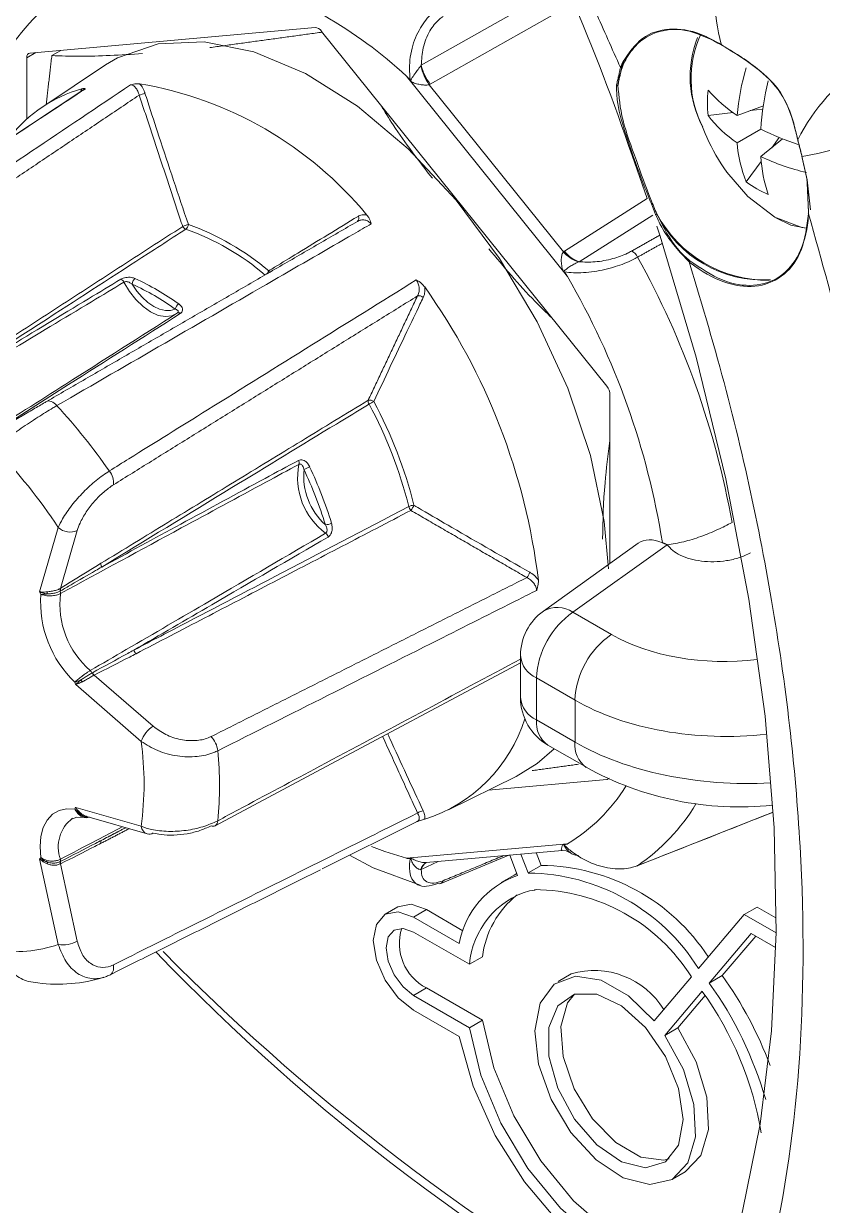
# Model space of a CAD drawing. Extents: x 11 to 120, y 2 to 94.
# Drawn here: x 15.389 to 16.264, y 10.527 to 11.821 of the extents above; entities that cross this region are included whole.
import ezdxf

# ---------------------------------------------------------------- set-up
doc = ezdxf.new("R2010")
doc.units = 0
doc.header["$MEASUREMENT"] = 0
doc.linetypes.add('SLD-Solid', pattern=[0])
doc.layers.add('OBJECT', color=7, linetype='CONTINUOUS')

msp = doc.modelspace()

# ---------------------------------------------------------------- linework, layer by layer
at = {"layer": 'OBJECT', "color": 7, "linetype": 'SLD-Solid', "lineweight": 15}
for p, q in [((15.8248, 11.7752), (15.982, 11.8641)), ((15.991, 11.843), (15.8347, 11.7546)), ((15.7086, 11.8165), (15.3963, 11.7886)), ((16.028, 11.4239), (15.7157, 11.8124)), ((15.4028, 11.7892), (15.3928, 11.7835)), ((15.4202, 11.7859), (15.4301, 11.7916)), ((15.3928, 11.7835), (15.3928, 11.7162)), ((15.479, 11.7756), (15.4103, 11.7299)), ((15.9849, 11.5439), (15.8086, 11.7634)), ((15.8335, 11.754), (15.9805, 11.5711)), ((16.1389, 11.7201), (16.1663, 11.7234)), ((16.1996, 11.731), (16.1708, 11.7203)), ((16.1851, 11.7256), (16.199, 11.7272)), ((16.1708, 11.6903), (16.1968, 11.7053)), ((16.2205, 11.6948), (16.1968, 11.6753)), ((16.2086, 11.685), (16.2169, 11.6962)), ((16.0557, 11.6766), (16.0722, 11.6293)), ((16.1807, 11.6477), (16.1972, 11.6698)), ((16.247, 11.6497), (16.247, 11.6493)), ((16.2513, 11.6172), (16.2473, 11.65)), ((16.2473, 11.6496), (16.2513, 11.6172)), ((15.9816, 11.5719), (16.0722, 11.6293)), ((16.0785, 11.6113), (15.9976, 11.5601)), ((16.0315, 11.2301), (16.0315, 11.4148)), ((15.4068, 11.1989), (15.4272, 11.2693)), ((15.448, 11.2661), (15.4297, 11.2027)), ((16.0623, 11.2521), (15.9586, 11.1779)), ((16.0942, 11.2504), (15.9909, 11.1765)), ((15.9909, 11.1765), (16.033, 11.1522)), ((15.9335, 11.1291), (15.9335, 11.0831)), ((15.4665, 11.1077), (15.5312, 11.0517)), ((15.9932, 11.0803), (15.9511, 11.1046)), ((15.9511, 11.1046), (15.9511, 11.0586)), ((15.518, 11.0352), (15.4463, 11.0973)), ((15.9932, 11.0803), (15.9932, 11.0343)), ((15.9511, 11.0586), (15.9932, 11.0343)), ((15.9635, 11.0311), (16.0056, 11.0068)), ((15.8547, 10.9601), (15.9286, 10.9967)), ((16.028, 10.9934), (16.0306, 10.9949)), ((15.8985, 10.9818), (16.028, 10.9934)), ((15.4463, 10.9629), (15.518, 10.9422)), ((15.4586, 10.953), (15.5245, 10.9339)), ((15.7161, 10.8955), (15.8204, 10.9476)), ((15.8086, 10.9073), (15.9849, 10.923)), ((15.4272, 10.813), (15.4068, 10.9068)), ((15.8302, 10.9026), (15.9792, 10.9159)), ((15.8461, 10.8797), (15.9208, 10.9107)), ((15.9303, 10.8885), (15.9217, 10.9108)), ((15.942, 10.8912), (15.9339, 10.9119)), ((15.9561, 10.8993), (15.9507, 10.9134)), ((15.4297, 10.9012), (15.448, 10.8166)), ((15.8432, 10.9038), (15.8248, 10.8948)), ((15.83, 10.9025), (15.8302, 10.9026)), ((15.942, 10.8912), (15.9561, 10.8993)), ((16.0611, 10.8988), (16.0617, 10.8992)), ((15.9266, 10.8889), (15.9124, 10.8807)), ((15.9295, 10.8905), (15.9266, 10.8889)), ((15.9493, 10.8722), (15.9432, 10.8717)), ((15.9493, 10.8722), (15.9491, 10.8729)), ((15.9493, 10.8722), (15.951, 10.8732)), ((15.7993, 10.8541), (15.7852, 10.8459)), ((16.1786, 10.8456), (16.1928, 10.8538)), ((16.1928, 10.8538), (16.2132, 10.842)), ((15.8164, 10.8428), (15.8306, 10.851)), ((15.8662, 10.8141), (15.8164, 10.8428)), ((15.8705, 10.8279), (15.8306, 10.851)), ((16.1285, 10.7865), (16.1786, 10.8456)), ((16.1786, 10.8456), (16.2135, 10.8255)), ((15.8776, 10.7912), (15.8164, 10.8265)), ((16.1403, 10.7707), (16.1863, 10.8249)), ((16.1545, 10.7789), (16.1911, 10.8221)), ((16.1863, 10.8249), (16.2127, 10.8096)), ((15.8776, 10.7912), (15.8917, 10.7994)), ((15.989, 10.7806), (15.9749, 10.7725)), ((16.0799, 10.7292), (16.1208, 10.7774)), ((16.1403, 10.7707), (16.1545, 10.7789)), ((15.8164, 10.7571), (15.8306, 10.7653)), ((15.8306, 10.7653), (15.8917, 10.73)), ((15.8164, 10.7571), (15.8776, 10.7218)), ((16.0917, 10.7134), (16.1326, 10.7616)), ((16.1358, 10.7569), (16.1059, 10.7216)), ((15.8164, 10.7408), (15.8662, 10.712)), ((15.8776, 10.7218), (15.8917, 10.73)), ((16.0917, 10.7134), (16.1059, 10.7216)), ((16.0999, 10.556), (16.114, 10.5641))]:
    msp.add_line(p, q, dxfattribs=at)
at = {"layer": 'OBJECT', "color": 7, "linetype": 'SLD-Solid', "lineweight": 15, "flags": 128}
for points in [[(16.03, 11.2239), (16.0252, 11.2758), (16.01, 11.3481), (15.9853, 11.4217), (15.9518, 11.4944), (15.9105, 11.5637), (15.8629, 11.6275), (15.8105, 11.6837), (15.7548, 11.7304), (15.6979, 11.7663), (15.6413, 11.7901), (15.5871, 11.801), (15.5368, 11.7988), (15.4922, 11.7835), (15.479, 11.7756)], [(15.4553, 11.7487), (15.3967, 11.7102), (15.1292, 11.534)], [(16.1329, 11.7078), (16.1358, 11.7006), (16.1376, 11.6965)], [(16.1596, 11.6584), (16.1824, 11.6317), (16.212, 11.6089)], [(16.212, 11.6089), (16.2416, 11.5976), (16.2462, 11.5969)], [(16.2131, 11.6081), (16.2294, 11.6003), (16.2462, 11.5971)], [(16.0827, 11.5993), (16.0866, 11.5881), (16.1258, 11.4557), (16.1583, 11.3226), (16.1837, 11.1909), (16.2013, 11.0629), (16.2113, 10.9407), (16.2135, 10.8259), (16.2084, 10.7182), (16.1961, 10.6162), (16.1767, 10.521), (16.1506, 10.4338), (16.1183, 10.356), (16.0803, 10.2885), (16.0371, 10.2312), (15.9875, 10.1824), (15.9626, 10.1647)], [(15.5561, 11.503), (15.5516, 11.5009), (15.5445, 11.5001), (15.5367, 11.5015), (15.5284, 11.5052), (15.5201, 11.5111), (15.5123, 11.5187), (15.5052, 11.5278), (15.4992, 11.5379)], [(15.5083, 11.5355), (15.5134, 11.528), (15.5192, 11.5213), (15.5254, 11.5157), (15.5318, 11.5113), (15.5382, 11.5083), (15.5445, 11.5068), (15.5502, 11.5068), (15.5554, 11.5083)], [(15.4257, 11.4027), (15.4242, 11.4042), (15.4227, 11.4055), (15.4211, 11.4065), (15.4196, 11.4073), (15.4181, 11.4077), (15.4167, 11.4079), (15.4155, 11.4077), (15.4144, 11.4072)], [(15.599, 10.9429), (15.6993, 10.9963), (15.9335, 11.1211)], [(15.9286, 10.9967), (15.9518, 11.0109), (15.9703, 11.0272)], [(15.4083, 10.9079), (15.4074, 10.9201), (15.4082, 10.9312), (15.4108, 10.941), (15.4151, 10.9491), (15.4209, 10.9554), (15.4281, 10.9595), (15.4364, 10.9613), (15.4456, 10.9609)], [(16.0611, 10.8988), (16.2027, 10.9547), (16.2099, 10.9575)], [(15.4433, 10.9504), (15.4472, 10.9524), (15.4565, 10.9517)], [(15.4561, 10.952), (15.4582, 10.9515), (15.4616, 10.9521)], [(15.8204, 10.9475), (15.8204, 10.9475), (15.8199, 10.9474)], [(15.7702, 10.9203), (15.7848, 10.9148), (15.8086, 10.9073)], [(15.7463, 10.9106), (15.772, 10.8969), (15.8236, 10.8779)], [(15.9792, 10.9158), (15.9835, 10.9155), (15.987, 10.9135)], [(15.8306, 10.851), (15.8137, 10.8569), (15.7993, 10.8541), (15.7993, 10.8541)], [(15.8164, 10.8428), (15.7995, 10.8487), (15.7852, 10.8459), (15.7756, 10.8349), (15.7722, 10.8173), (15.7756, 10.7958), (15.7852, 10.7737), (15.7995, 10.7544), (15.8164, 10.7408)], [(15.8164, 10.8265), (15.8049, 10.8305), (15.7952, 10.8286), (15.7887, 10.8211), (15.7864, 10.8091), (15.7887, 10.7945), (15.7952, 10.7795), (15.8049, 10.7664), (15.8164, 10.7571)], [(15.4876, 10.7906), (15.4878, 10.7885), (15.4878, 10.7866), (15.4876, 10.7848), (15.4871, 10.7832), (15.4864, 10.7818), (15.4855, 10.7807), (15.4844, 10.7798), (15.4832, 10.7793)], [(16.0799, 10.7292), (16.0516, 10.7568), (16.0217, 10.7737), (15.9936, 10.7782), (15.9705, 10.7695), (15.955, 10.7488), (15.9491, 10.7184), (15.9532, 10.6818), (15.967, 10.6432), (15.9888, 10.607), (16.0163, 10.5773), (16.0461, 10.5576), (16.075, 10.5502), (16.0995, 10.5557), (16.1169, 10.5738), (16.1252, 10.6022), (16.1235, 10.6377), (16.1119, 10.6762), (16.0917, 10.7134)], [(16.1116, 10.6214), (16.1066, 10.6552), (16.0923, 10.6903), (16.0705, 10.7219), (16.0442, 10.7456), (16.0171, 10.7584), (15.9927, 10.7585), (15.9743, 10.7458), (15.9644, 10.7221), (15.9644, 10.6906), (15.9743, 10.6555), (15.9927, 10.6216), (16.0171, 10.5935), (16.0442, 10.5749), (16.0705, 10.5684), (16.0923, 10.5748), (16.1066, 10.5933), (16.1116, 10.6214)], [(16.0965, 10.5782), (16.0906, 10.5769), (16.0652, 10.5802), (16.0379, 10.596), (16.0125, 10.6221), (15.9923, 10.6549), (15.9801, 10.6902), (15.9776, 10.723), (15.9851, 10.749), (15.9925, 10.7584)], [(15.8917, 10.73), (15.9042, 10.6778), (15.9261, 10.6254), (15.9558, 10.5759), (15.9916, 10.5324), (16.0311, 10.4979), (16.072, 10.4743), (16.1115, 10.4632), (16.1473, 10.4653), (16.1592, 10.4695)], [(15.8662, 10.712), (15.8816, 10.6577), (15.9059, 10.6037), (15.9377, 10.5532), (15.9752, 10.509), (16.0163, 10.4738), (16.0585, 10.4494), (16.0996, 10.4372), (16.1371, 10.4381), (16.1624, 10.4477)], [(15.8776, 10.7218), (15.8901, 10.6697), (15.9119, 10.6172), (15.9416, 10.5677), (15.9774, 10.5243), (16.017, 10.4897), (16.0578, 10.4661), (16.0974, 10.455), (16.1332, 10.4571), (16.1629, 10.4723), (16.1658, 10.4748)], [(16.114, 10.5641), (16.1311, 10.5819), (16.1394, 10.6103), (16.1376, 10.6458), (16.126, 10.6844), (16.1059, 10.7216)]]:
    msp.add_lwpolyline(points, dxfattribs=at)
at = {"layer": 'OBJECT', "color": 7, "linetype": 'SLD-Solid', "lineweight": 15}
for centre, radius, start, end in [((13.7444, 10.8882), 2.4421, 18.8343, 27.5536), ((15.6099, 11.6906), 0.2917, 129.6694, 171.8465), ((15.4651, 11.391), 0.5066, 47.3058, 72.6995), ((15.5717, 11.6613), 0.2379, 123.8191, 173.6058), ((16.235, 11.7628), 0.1157, 158.3356, 208.328), ((16.2365, 11.7603), 0.1162, 155.4877, 206.8443), ((16.1539, 11.7976), 0.000417, 162.7213, 308.9001), ((15.879, 11.7859), 0.0556, 191.6125, 215.0978), ((15.8771, 11.7877), 0.0538, 193.424, 217.8823), ((16.1306, 11.7423), 0.091, 156.1488, 173.0814), ((16.1307, 11.7423), 0.0911, 156.4392, 172.888), ((16.0439, 11.7736), 0.00125, 224.0508, 292.3216), ((16.0467, 11.7799), 0.0012, 220.7373, 292.0833), ((16.0469, 11.7803), 0.0012, 220.6035, 291.1838), ((16.4184, 11.7001), 0.2484, 163.105, 175.3395), ((16.426, 11.5989), 0.2113, 122.2031, 153.3485), ((15.7875, 11.7714), 0.0282, 332.7932, 333.9099), ((16.509, 11.6843), 0.313, 166.3344, 176.1645), ((15.4944, 11.6031), 0.1521, 105.8293, 141.8328), ((15.4483, 11.3498), 0.4109, 39.5256, 80.4797), ((16.0396, 11.7547), 0.00128, 228.2614, 301.0732), ((16.0396, 11.7544), 0.00129, 228.4263, 300.468), ((16.2782, 11.7341), 0.14, 174.2678, 185.7322), ((16.2556, 11.8496), 0.1546, 221.0271, 236.7728), ((15.5084, 11.7746), 0.0329, 283.099, 294.7395), ((16.2496, 11.8065), 0.1404, 217.9564, 235.8734), ((16.3388, 11.7873), 0.2208, 204.276, 215.7186), ((16.3311, 11.9776), 0.3037, 243.7418, 252.1016), ((16.1652, 12.1184), 0.4495, 279.8137, 291.9034), ((16.3108, 11.7004), 0.1404, 184.1294, 202.0448), ((16.3031, 11.8998), 0.2484, 244.6633, 256.8972), ((16.3512, 11.684), 0.1547, 183.2302, 198.9748), ((16.2624, 11.7613), 0.14, 234.27, 245.7353), ((16.2474, 11.6496), 0.000391, 105.6873, 166.3218), ((16.2473, 11.6498), 0.000351, 201.2839, 279.1351), ((16.2474, 11.6495), 0.00035, 200.498, 278.9815), ((15.7523, 11.6075), 0.00415, 312.7713, 36.3308), ((16.0833, 11.6102), 0.00241, 101.7789, 138.4944), ((16.0834, 11.6101), 0.00239, 101.4384, 138.9191), ((16.2039, 11.6773), 0.1373, 208.1342, 270.8197), ((16.1996, 11.6706), 0.1304, 206.4858, 273.3942), ((16.2491, 11.6129), 0.000399, 113.0207, 252.91), ((15.5542, 11.6346), 0.0369, 284.5913, 294.7355), ((15.5694, 11.6021), 0.00671, 209.1294, 248.4354), ((15.5631, 11.6012), 0.00657, 305.525, 358.4268), ((15.4728, 11.3323), 0.2799, 49.6625, 70.3429), ((15.4744, 11.3342), 0.2833, 49.6625, 70.3429), ((16.0084, 11.5949), 0.0367, 220.401, 252.1283), ((16.0096, 11.5934), 0.0353, 217.5326, 250.2598), ((16.0486, 11.5589), 0.0146, 25.4513, 62.7949), ((15.2452, 11.1107), 0.9345, 10.1105, 29.0977), ((16.12, 11.5595), 0.00185, 121.0905, 164.9885), ((15.4927, 11.5347), 0.00722, 26.1003, 63.426), ((15.5153, 11.536), 0.00706, 124.8693, 183.8074), ((15.3972, 11.2889), 0.2774, 54.2835, 65.7219), ((15.6483, 11.5543), 0.0103, 311.0742, 336.7173), ((15.6518, 11.5473), 0.0066, 8.9438, 25.6621), ((15.9468, 11.5829), 0.0482, 315.1709, 315.7693), ((15.2595, 11.1207), 0.8398, 9.0438, 30.2627), ((15.3962, 11.2869), 0.2727, 54.2835, 65.7219), ((15.2613, 11.1279), 0.6968, 6.9073, 35.5041), ((15.5639, 11.5069), 0.00862, 122.8794, 170.3057), ((15.8222, 11.5158), 0.00721, 48.7621, 102.04), ((15.559, 11.5017), 0.00274, 44.7147, 118.6418), ((14.9276, 10.9434), 0.6775, 34.9119, 42.6773), ((15.7728, 11.4076), 0.00617, 171.4568, 212.3965), ((15.7683, 11.4017), 0.00703, 50.2982, 103.4811), ((15.8171, 11.3177), 0.0998, 116.3601, 119.7707), ((15.3465, 11.1765), 0.4788, 13.9897, 28.4216), ((15.3465, 11.1764), 0.4847, 13.9897, 28.4216), ((14.9428, 10.9513), 0.5795, 33.2805, 44.3087), ((15.7652, 11.3239), 0.0758, 168.9474, 233.4639), ((15.6851, 11.3399), 0.00592, 346.2077, 29.0735), ((15.7674, 11.3256), 0.0714, 174.1093, 228.302), ((15.686, 11.3646), 0.0333, 287.9744, 299.7563), ((15.2733, 11.134), 0.4674, 17.2148, 25.1965), ((15.2723, 11.1333), 0.4755, 17.2148, 25.1965), ((15.4673, 11.3183), 0.0204, 353.6343, 39.184), ((15.8167, 11.2814), 0.0122, 89.537, 117.7506), ((15.8023, 11.2986), 0.0153, 316.4375, 341.1424), ((15.8193, 11.2941), 0.00846, 192.8686, 226.0894), ((15.44, 11.2831), 0.0188, 227.4983, 295.3405), ((15.7199, 11.286), 0.0137, 269.9433, 299.0162), ((15.7145, 11.2565), 0.00862, 16.6582, 49.669), ((15.48, 11.2291), 0.00608, 171.295, 211.3909), ((15.9285, 11.2252), 0.016, 317.8379, 342.1219), ((15.4345, 11.2014), 0.00531, 167.7613, 198.795), ((15.4347, 11.2019), 0.00511, 170.2939, 201.9467), ((15.001, 10.9804), 0.4609, 27.9098, 28.2978), ((15.5279, 11.1873), 0.12, 175.7769, 226.6345), ((15.4044, 11.1959), 0.011, 3.8127, 15.6754), ((15.5251, 11.1855), 0.0961, 173.179, 229.2324), ((15.4243, 11.1979), 0.00544, 349.7221, 18.7279), ((15.9935, 11.1291), 0.06, 125.5904, 180), ((16.0439, 11.1001), 0.093, 124.7736, 177.2477), ((15.9736, 11.1509), 0.0309, 55.9394, 119.1508), ((16.086, 11.0758), 0.093, 124.7736, 177.2477), ((15.5183, 11.1372), 0.00847, 193.8585, 226.0349), ((15.9624, 11.1312), 0.0289, 184.2707, 247.0494), ((15.4563, 11.1065), 0.00868, 25.152, 46.2464), ((15.0844, 11.01), 0.3722, 13.5717, 14.019), ((15.443, 11.0955), 0.0113, 25.0672, 37.9202), ((15.472, 11.1138), 0.00862, 205.2811, 227.5693), ((15.4724, 11.1136), 0.00838, 202.3442, 225.2483), ((15.9935, 11.0831), 0.06, 180, 240.0027), ((15.9631, 11.0858), 0.0297, 185.2037, 246.1164), ((15.7788, 11.1093), 0.1668, 287.3722, 342.8226), ((15.5468, 11.0258), 0.0303, 121.0422, 161.8425), ((15.9807, 11.0554), 0.0298, 173.9195, 234.7683), ((15.1828, 10.9887), 0.3384, 352.0998, 7.9002), ((15.5769, 11.0225), 0.0251, 5.7285, 45.5349), ((16.0228, 11.0311), 0.0298, 173.923, 234.7296), ((15.2084, 10.9867), 0.3954, 354.4369, 5.5631), ((16.1729, 11.3086), 0.3451, 240.9944, 276.0429), ((15.884, 11.0898), 0.1949, 301.1948, 327.839), ((15.3058, 11.01), 0.1481, 340.6708, 341.4976), ((15.8265, 10.9508), 0.00827, 86.4029, 133.883), ((15.9374, 11.0806), 0.22, 304.4069, 328.8093), ((15.4665, 10.9196), 0.0393, 126.8063, 200.1141), ((15.4539, 10.9526), 0.00305, 101.6471, 129.4187), ((15.5955, 10.9483), 0.00649, 303.3471, 0.4719), ((15.5281, 10.9433), 0.0101, 186.4896, 249.1962), ((15.5267, 10.9421), 0.00848, 255.1185, 302.4906), ((15.5967, 10.9478), 0.00549, 247.4857, 295.6836), ((15.4773, 10.9246), 0.00351, 136.4902, 196.5905), ((15.9483, 10.9069), 0.0362, 24.179, 25.5085), ((15.3552, 10.9804), 0.0899, 305.1, 306.2536), ((15.4255, 10.9052), 0.00427, 338.2426, 12.6331), ((15.7799, 10.8966), 0.0344, 17.0373, 18.3861), ((15.3982, 10.9058), 0.0175, 344.8971, 350.9235), ((15.4335, 10.902), 0.00438, 158.7516, 194.2685), ((15.434, 10.9021), 0.00444, 155.7103, 191.9243), ((15.8356, 10.8926), 0.0113, 119.9255, 169.1445), ((15.8372, 10.8919), 0.0127, 123.2447, 166.8686), ((15.9543, 10.6787), 0.2207, 33.077, 89.52), ((15.8444, 10.8839), 0.00455, 250.8015, 291.498), ((15.8441, 10.8841), 0.00488, 294.8368, 342.6213), ((15.9623, 10.7961), 0.0977, 109.0871, 169.4166), ((15.9396, 10.6683), 0.2228, 32.0358, 89.3998), ((15.9699, 10.783), 0.0927, 106.7276, 174.9005), ((15.9944, 10.7863), 0.1035, 128.6828, 172.7622), ((15.948, 10.669), 0.2039, 32.1039, 89.7119), ((15.8554, 10.8139), 0.0546, 162.1557, 242.9158), ((15.4325, 10.8445), 0.032, 260.5803, 299.1269), ((15.3797, 10.9512), 0.1462, 261.2478, 288.9712), ((17.2093, 12.4117), 2.3212, 223.8104, 242.0282), ((17.3009, 12.547), 2.4755, 224.7224, 241.6197), ((15.427, 10.9379), 0.1685, 262.4696, 287.2604), ((16.0145, 10.6955), 0.0888, 31.2425, 106.6345), ((15.808, 10.5318), 0.4256, 20.4253, 35.4942), ((15.7987, 10.5265), 0.4199, 16.1563, 35.5601), ((15.8331, 10.5456), 0.3692, 9.5159, 35.7958)]:
    msp.add_arc(centre, radius, start, end, dxfattribs=at)
for centre, major_axis, ratio, start_param, end_param in [((15.7121, 11.8074), (-0.005, 0.00866), 0.577382, 4.974342, 6.021496), ((15.3998, 11.7795), (-0.005, 0.00866), 0.577356, 6.021464, 7.068617), ((16.0244, 11.4189), (-0.005, 0.00866), 0.577407, 3.927069, 4.974222), ((16.094, 11.201), (-0.0301, 0.0521), 0.57554, 5.616674, 6.339735), ((16.1674, 11.2393), (0.1899, 0.0107), 0.611383, 3.892485, 4.811125), ((16.17, 11.1918), (0.2499, 0.0106), 0.603442, 3.901509, 4.819624), ((16.17, 11.1268), (0.2499, -0.0096), 0.549881, 3.948152, 4.883357), ((16.0244, 11.0025), (-0.005, 0.00866), 0.577356, 2.879871, 3.148475)]:
    msp.add_ellipse(centre, major_axis=major_axis, ratio=ratio, start_param=start_param, end_param=end_param, dxfattribs=at)
for points in [[(15.9334, 12.0192), (16.043, 11.7727)], [(15.7164, 11.8115), (15.5932, 11.7946)], [(15.4202, 11.7859), (15.414, 11.7323)], [(15.8245, 11.7748), (15.8248, 11.7752)], [(16.0387, 11.7538), (16.043, 11.7727)], [(16.0443, 11.7725), (16.0402, 11.7536)], [(16.043, 11.7727), (16.0458, 11.7791)], [(16.0471, 11.7787), (16.0443, 11.7725)], [(16.046, 11.7795), (16.0458, 11.7791)], [(16.0473, 11.7791), (16.0471, 11.7787)], [(15.4519, 11.7465), (15.4529, 11.7494)], [(15.8347, 11.7546), (15.8335, 11.754)], [(16.0387, 11.7538), (16.0387, 11.7534)], [(16.0402, 11.7533), (16.0402, 11.7536)], [(15.5159, 11.7426), (15.2005, 11.5307)], [(15.5635, 11.5988), (15.5159, 11.7426)], [(16.2371, 11.6937), (16.2418, 11.6754)], [(16.2418, 11.6758), (16.2372, 11.6937)], [(16.2473, 11.65), (16.2418, 11.6758)], [(16.2418, 11.6754), (16.2474, 11.6495)], [(16.249, 11.6133), (16.2473, 11.6496)], [(16.2474, 11.6491), (16.2474, 11.6495)], [(16.2474, 11.6491), (16.249, 11.6125)], [(15.4144, 11.4072), (15.7551, 11.6044)], [(16.0815, 11.6118), (16.0816, 11.6116)], [(16.0829, 11.6124), (16.0828, 11.6125)], [(15.2826, 11.417), (15.5635, 11.5988)], [(16.0552, 11.5719), (16.0862, 11.5893)], [(16.0889, 11.5804), (16.0617, 11.5652)], [(15.9805, 11.5711), (15.9816, 11.5719)], [(15.9976, 11.5601), (15.9972, 11.56)], [(15.8207, 11.5228), (15.4876, 11.316)], [(15.7667, 11.4086), (15.8207, 11.5228)], [(15.474, 11.2301), (15.7667, 11.4086)], [(15.8134, 11.288), (15.5124, 11.1311)], [(15.9404, 11.2145), (15.8134, 11.288)], [(16.0942, 11.2504), (16.0889, 11.2527)], [(15.4293, 11.2025), (15.4297, 11.2027)], [(15.5946, 11.0404), (15.9404, 11.2145)], [(15.43, 11.2), (15.4294, 11.1997)], [(15.4642, 11.1101), (15.4647, 11.1104)], [(15.4665, 11.1077), (15.4661, 11.1075)], [(15.8207, 10.9568), (15.7825, 11.0406)], [(15.9461, 11.0032), (15.997, 11.0102)], [(15.4876, 10.7906), (15.8207, 10.9568)], [(15.5048, 10.9396), (15.474, 10.9236)], [(15.5009, 10.9407), (15.4748, 10.927)], [(15.8487, 10.8826), (15.915, 10.9102)], [(15.4297, 10.9012), (15.4293, 10.901)], [(15.4294, 10.9036), (15.43, 10.9039)], [(15.7145, 10.8947), (15.4832, 10.7793)], [(15.8248, 10.8948), (15.8245, 10.8948)]]:
    msp.add_open_spline(points, degree=1, dxfattribs=at)
for points, knots in [([(15.8128, 11.759), (15.8128, 11.7592), (15.8122, 11.7633), (15.8113, 11.7756), (15.8142, 11.7964), (15.824, 11.8184), (15.8348, 11.8313), (15.8413, 11.8361), (15.843, 11.8374)], [0, 0, 0, 0, 0.008302, 0.15352, 0.438825, 0.698284, 0.923791, 1, 1, 1, 1]), ([(16.1535, 11.7977), (16.1535, 11.7979), (16.1487, 11.815), (16.1471, 11.8319), (16.1454, 11.8485)], [0, 0, 0, 0, 0.008018, 1, 1, 1, 1]), ([(15.8487, 11.8288), (15.8473, 11.8278), (15.8419, 11.8237), (15.8332, 11.8127), (15.8259, 11.7945), (15.8252, 11.7816), (15.8248, 11.7752)], [0, 0, 0, 0, 0.092743, 0.368056, 0.688408, 1, 1, 1, 1]), ([(16.046, 11.7795), (16.0523, 11.7888), (16.0651, 11.8075), (16.0958, 11.8171), (16.1266, 11.8128), (16.1461, 11.8019), (16.1535, 11.7977)], [0, 0, 0, 0, 0.276322, 0.552658, 0.828641, 1, 1, 1, 1]), ([(16.1542, 11.7973), (16.1422, 11.8034), (16.1182, 11.8158), (16.0847, 11.8145), (16.0607, 11.8009), (16.051, 11.7852), (16.0473, 11.7791)], [0, 0, 0, 0, 0.275405, 0.550801, 0.826443, 1, 1, 1, 1]), ([(16.1535, 11.7977), (16.1669, 11.7897), (16.1899, 11.776), (16.2205, 11.7467), (16.2316, 11.7177), (16.2358, 11.6997), (16.2371, 11.6937)], [0, 0, 0, 0, 0.356931, 0.612992, 0.87017, 1, 1, 1, 1]), ([(16.2372, 11.6937), (16.2331, 11.7101), (16.226, 11.7394), (16.1949, 11.7722), (16.169, 11.7879), (16.1563, 11.796), (16.1542, 11.7973)], [0, 0, 0, 0, 0.35074, 0.624871, 0.939556, 1, 1, 1, 1]), ([(15.5195, 11.788), (15.4957, 11.7866), (15.4598, 11.7844), (15.4302, 11.7855), (15.4202, 11.7859)], [0, 0, 0, 0, 0.662307, 1, 1, 1, 1]), ([(15.8128, 11.759), (15.8128, 11.759), (15.8129, 11.7589), (15.813, 11.7588), (15.813, 11.7588), (15.8131, 11.7587), (15.8132, 11.7587), (15.8134, 11.7589), (15.8139, 11.7598), (15.8154, 11.7625), (15.8183, 11.7668), (15.8218, 11.7714), (15.8238, 11.7738), (15.8245, 11.7748)], [0, 0, 0, 0, 0.006251, 0.010873, 0.014164, 0.017464, 0.021803, 0.032032, 0.073944, 0.240397, 0.569572, 0.838891, 1, 1, 1, 1]), ([(15.8126, 11.7585), (15.8115, 11.7598), (15.8101, 11.7614), (15.8088, 11.7631), (15.8086, 11.7634)], [0, 0, 0, 0, 0.813974, 1, 1, 1, 1]), ([(15.8086, 11.7634), (15.8089, 11.763), (15.8103, 11.7616), (15.8117, 11.7601), (15.8128, 11.759)], [0, 0, 0, 0, 0.220699, 1, 1, 1, 1]), ([(15.8335, 11.754), (15.8326, 11.7538), (15.8302, 11.7535), (15.8258, 11.7538), (15.8207, 11.7546), (15.8166, 11.7559), (15.8142, 11.757), (15.8133, 11.7578), (15.8129, 11.7582), (15.8127, 11.7584), (15.8126, 11.7585)], [0, 0, 0, 0, 0.122284, 0.317428, 0.550884, 0.808436, 0.924596, 0.961092, 0.979105, 1, 1, 1, 1]), ([(15.457, 11.7495), (15.4509, 11.7455), (15.4169, 11.7231), (15.3081, 11.6516), (15.2054, 11.584), (15.1306, 11.5347)], [0, 0, 0, 0, 0.056184, 0.311886, 1, 1, 1, 1]), ([(15.1881, 11.5399), (15.1948, 11.5444), (15.2287, 11.5673), (15.3348, 11.6386), (15.4342, 11.7054), (15.5064, 11.7539)], [0, 0, 0, 0, 0.063926, 0.319628, 1, 1, 1, 1]), ([(15.4529, 11.7494), (15.4538, 11.7496), (15.4558, 11.7501), (15.4566, 11.7497), (15.457, 11.7495), (15.457, 11.7495)], [0, 0, 0, 0, 0.417944, 0.987082, 1, 1, 1, 1]), ([(15.457, 11.7495), (15.4564, 11.7494), (15.4558, 11.7492), (15.4553, 11.7487), (15.4553, 11.7487)], [0, 0, 0, 0, 0.973819, 1, 1, 1, 1]), ([(15.5064, 11.7539), (15.5064, 11.7539), (15.5085, 11.7544), (15.5122, 11.7551), (15.515, 11.7551), (15.5162, 11.7551)], [0, 0, 0, 0, 0.012918, 0.582056, 1, 1, 1, 1]), ([(15.5159, 11.7426), (15.5158, 11.7428), (15.5153, 11.7448), (15.514, 11.7481), (15.5114, 11.7516), (15.5087, 11.7535), (15.507, 11.7538), (15.5064, 11.7539)], [0, 0, 0, 0, 0.04523, 0.320614, 0.582247, 0.835519, 1, 1, 1, 1]), ([(15.5162, 11.7551), (15.5172, 11.754), (15.5194, 11.7514), (15.5212, 11.7476), (15.522, 11.7451), (15.5222, 11.7447)], [0, 0, 0, 0, 0.383644, 0.913365, 1, 1, 1, 1]), ([(16.0815, 11.6118), (16.0752, 11.6274), (16.063, 11.6581), (16.0477, 11.7023), (16.0389, 11.7324), (16.0388, 11.7481), (16.0387, 11.7534)], [0, 0, 0, 0, 0.308983, 0.604099, 0.866165, 1, 1, 1, 1]), ([(16.0402, 11.7533), (16.0413, 11.7409), (16.0435, 11.7162), (16.06, 11.673), (16.0725, 11.6366), (16.0806, 11.6178), (16.0828, 11.6125)], [0, 0, 0, 0, 0.306652, 0.614034, 0.892132, 1, 1, 1, 1]), ([(15.5222, 11.7447), (15.5232, 11.7416), (15.5283, 11.7258), (15.5439, 11.6779), (15.5589, 11.6332), (15.5697, 11.601)], [0, 0, 0, 0, 0.065603, 0.328016, 1, 1, 1, 1]), ([(15.837, 11.6515), (15.8221, 11.6707), (15.8017, 11.6969), (15.7848, 11.7246), (15.7804, 11.7319)], [0, 0, 0, 0, 0.733768, 1, 1, 1, 1]), ([(15.6578, 11.5502), (15.6599, 11.5515), (15.6705, 11.558), (15.7029, 11.5778), (15.7336, 11.5965), (15.7556, 11.6099)], [0, 0, 0, 0, 0.065603, 0.328016, 1, 1, 1, 1]), ([(15.77, 11.6017), (15.7693, 11.6024), (15.7675, 11.6042), (15.7639, 11.6058), (15.7597, 11.6063), (15.7568, 11.6054), (15.7553, 11.6045), (15.7551, 11.6044)], [0, 0, 0, 0, 0.164481, 0.417753, 0.679386, 0.95477, 1, 1, 1, 1]), ([(15.7556, 11.6099), (15.7559, 11.6101), (15.7576, 11.6111), (15.7608, 11.612), (15.7639, 11.6115), (15.7652, 11.6113)], [0, 0, 0, 0, 0.086635, 0.616356, 1, 1, 1, 1]), ([(15.7652, 11.6113), (15.7662, 11.6101), (15.7685, 11.6071), (15.7695, 11.6037), (15.77, 11.6017), (15.77, 11.6017)], [0, 0, 0, 0, 0.417944, 0.987082, 1, 1, 1, 1]), ([(16.1182, 11.56), (16.1077, 11.5711), (16.0934, 11.5861), (16.084, 11.6063), (16.0816, 11.6116)], [0, 0, 0, 0, 0.736893, 1, 1, 1, 1]), ([(16.0829, 11.6124), (16.09, 11.598), (16.0998, 11.5783), (16.1149, 11.5648), (16.119, 11.5611)], [0, 0, 0, 0, 0.728741, 1, 1, 1, 1]), ([(16.249, 11.6125), (16.2472, 11.5989), (16.2436, 11.5717), (16.2236, 11.5444), (16.1953, 11.5312), (16.1609, 11.5343), (16.1342, 11.5477), (16.1203, 11.5584), (16.1182, 11.56)], [0, 0, 0, 0, 0.19324, 0.386487, 0.579566, 0.772391, 0.965024, 1, 1, 1, 1]), ([(16.119, 11.5611), (16.1309, 11.5531), (16.1547, 11.5372), (16.1897, 11.532), (16.2193, 11.5419), (16.2402, 11.567), (16.2478, 11.5941), (16.2488, 11.6107), (16.249, 11.6133)], [0, 0, 0, 0, 0.192566, 0.385131, 0.577738, 0.770507, 0.963514, 1, 1, 1, 1]), ([(16.249, 10.0391), (16.2767, 10.0974), (16.3329, 10.2155), (16.3729, 10.4031), (16.3909, 10.5714), (16.396, 10.7114), (16.3919, 10.8596), (16.3745, 11.0563), (16.3348, 11.3072), (16.2778, 11.5099), (16.249, 11.6125)], [0, 0, 0, 0, 0.158308, 0.320393, 0.4075, 0.494607, 0.584228, 0.67385, 0.834938, 1, 1, 1, 1]), ([(15.5669, 11.5959), (15.5647, 11.5944), (15.5532, 11.587), (15.5052, 11.5559), (15.4137, 11.4968), (15.3315, 11.4436), (15.2858, 11.414)], [0, 0, 0, 0, 0.024416, 0.122079, 0.512732, 1, 1, 1, 1]), ([(15.77, 11.6017), (15.7636, 11.598), (15.7278, 11.5773), (15.613, 11.511), (15.5047, 11.4484), (15.4257, 11.4027)], [0, 0, 0, 0, 0.056184, 0.311886, 1, 1, 1, 1]), ([(15.968, 11.4985), (15.9618, 11.5045), (15.9369, 11.5285), (15.9151, 11.5549), (15.8988, 11.5745)], [0, 0, 0, 0, 0.251828, 1, 1, 1, 1]), ([(15.981, 11.549), (15.9809, 11.5491), (15.9807, 11.5493), (15.9804, 11.5498), (15.9798, 11.551), (15.9789, 11.5541), (15.9781, 11.5588), (15.9781, 11.5642), (15.9789, 11.5685), (15.98, 11.5704), (15.9805, 11.5711)], [0, 0, 0, 0, 0.020895, 0.038908, 0.075404, 0.191564, 0.449116, 0.682572, 0.877716, 1, 1, 1, 1]), ([(16.0617, 11.5652), (16.0599, 11.5642), (16.0526, 11.5603), (16.0365, 11.554), (16.0133, 11.5488), (15.9944, 11.5477), (15.9847, 11.5487), (15.9815, 11.5493), (15.9814, 11.5493)], [0, 0, 0, 0, 0.076209, 0.301716, 0.561175, 0.84648, 0.991698, 1, 1, 1, 1]), ([(15.9976, 11.5601), (16.0033, 11.5599), (16.0149, 11.5594), (16.034, 11.5629), (16.0476, 11.5678), (16.0537, 11.5711), (16.0552, 11.5719)], [0, 0, 0, 0, 0.311592, 0.631944, 0.907257, 1, 1, 1, 1]), ([(15.9972, 11.56), (15.9961, 11.5595), (15.9935, 11.5584), (15.9894, 11.5562), (15.9853, 11.5535), (15.9827, 11.5513), (15.9814, 11.5503), (15.9812, 11.5498), (15.9812, 11.5497), (15.9812, 11.5496), (15.9812, 11.5495), (15.9813, 11.5494), (15.9813, 11.5494), (15.9814, 11.5493), (15.9814, 11.5493)], [0, 0, 0, 0, 0.153502, 0.380166, 0.626293, 0.875654, 0.967797, 0.976809, 0.980954, 0.984134, 0.9874, 0.990544, 0.996552, 1, 1, 1, 1]), ([(16.1182, 11.56), (16.128, 11.5275), (16.1657, 11.4027), (16.2141, 11.1847), (16.2449, 10.9197), (16.2436, 10.6721), (16.2139, 10.4804), (16.1699, 10.3338), (16.1355, 10.2648), (16.1182, 10.2301)], [0, 0, 0, 0, 0.062214, 0.238483, 0.419893, 0.595629, 0.776478, 0.887615, 1, 1, 1, 1]), ([(15.2858, 11.414), (15.314, 11.4311), (15.3721, 11.4663), (15.4421, 11.5087), (15.4841, 11.534), (15.4959, 11.5411)], [0, 0, 0, 0, 0.401816, 0.831187, 1, 1, 1, 1]), ([(15.4832, 11.3312), (15.4903, 11.3357), (15.5261, 11.3579), (15.6382, 11.4276), (15.7431, 11.4929), (15.8194, 11.5403)], [0, 0, 0, 0, 0.063926, 0.319628, 1, 1, 1, 1]), ([(15.5113, 11.5418), (15.5101, 11.5422), (15.508, 11.543), (15.5044, 11.5433), (15.5012, 11.543), (15.4982, 11.5423), (15.4967, 11.5415), (15.4959, 11.5411)], [0, 0, 0, 0, 0.273331, 0.47686, 0.65651, 0.828448, 1, 1, 1, 1]), ([(15.4992, 11.5379), (15.4995, 11.538), (15.4999, 11.5382), (15.5008, 11.5384), (15.502, 11.5385), (15.5039, 11.5381), (15.5061, 11.5372), (15.5075, 11.5361), (15.5083, 11.5355)], [0, 0, 0, 0, 0.118661, 0.142604, 0.293282, 0.465512, 0.680632, 1, 1, 1, 1]), ([(15.8194, 11.5403), (15.8194, 11.5402), (15.8214, 11.5391), (15.8249, 11.5369), (15.8275, 11.5339), (15.8286, 11.5326)], [0, 0, 0, 0, 0.012918, 0.582056, 1, 1, 1, 1]), ([(15.8207, 11.5228), (15.8211, 11.5237), (15.8222, 11.5259), (15.8228, 11.53), (15.8221, 11.5349), (15.8207, 11.5384), (15.8196, 11.54), (15.8194, 11.5403)], [0, 0, 0, 0, 0.164094, 0.433236, 0.690435, 0.942568, 1, 1, 1, 1]), ([(15.9849, 11.5439), (15.9847, 11.5443), (15.9834, 11.5459), (15.9821, 11.5476), (15.981, 11.549)], [0, 0, 0, 0, 0.186026, 1, 1, 1, 1]), ([(15.9814, 11.5493), (15.9823, 11.5479), (15.9835, 11.5461), (15.9847, 11.5443), (15.9849, 11.5439)], [0, 0, 0, 0, 0.779301, 1, 1, 1, 1]), ([(15.4992, 11.5379), (15.4873, 11.5307), (15.4454, 11.5055), (15.3603, 11.4542), (15.2872, 11.4101), (15.2442, 11.384)], [0, 0, 0, 0, 0.139147, 0.493066, 1, 1, 1, 1]), ([(15.8286, 11.5326), (15.8286, 11.5319), (15.8289, 11.5291), (15.8286, 11.5251), (15.8274, 11.5222), (15.827, 11.5212)], [0, 0, 0, 0, 0.165835, 0.685376, 1, 1, 1, 1]), ([(15.5609, 11.5036), (15.5611, 11.5038), (15.5621, 11.5044), (15.5633, 11.5061), (15.5635, 11.5086), (15.5622, 11.5116), (15.5603, 11.5132), (15.5592, 11.5141)], [0, 0, 0, 0, 0.056803, 0.249162, 0.475339, 0.701406, 1, 1, 1, 1]), ([(15.827, 11.5212), (15.8258, 11.5187), (15.8198, 11.5062), (15.8015, 11.4681), (15.7848, 11.4326), (15.7728, 11.4071)], [0, 0, 0, 0, 0.065603, 0.328016, 1, 1, 1, 1]), ([(15.3096, 11.3463), (15.3222, 11.3543), (15.3642, 11.381), (15.447, 11.4336), (15.5169, 11.4781), (15.5577, 11.5041)], [0, 0, 0, 0, 0.153014, 0.506934, 1, 1, 1, 1]), ([(15.5609, 11.5036), (15.5202, 11.4776), (15.452, 11.4342), (15.3838, 11.3908), (15.3563, 11.3733)], [0, 0, 0, 0, 0.598184, 1, 1, 1, 1]), ([(15.5554, 11.5083), (15.5562, 11.508), (15.5575, 11.5075), (15.5585, 11.5065), (15.5587, 11.5057), (15.5586, 11.5051), (15.5584, 11.5047), (15.558, 11.5043), (15.5578, 11.5042), (15.5577, 11.5041)], [0, 0, 0, 0, 0.34673, 0.581129, 0.720204, 0.790705, 0.905611, 0.953256, 1, 1, 1, 1]), ([(15.4257, 11.4027), (15.4242, 11.4019), (15.4178, 11.3981), (15.4044, 11.3898), (15.3862, 11.3777), (15.369, 11.3656), (15.3613, 11.3592), (15.3575, 11.356)], [0, 0, 0, 0, 0.06206, 0.280895, 0.514816, 0.758819, 1, 1, 1, 1]), ([(15.3604, 11.3751), (15.3637, 11.3771), (15.3702, 11.381), (15.3838, 11.3893), (15.3981, 11.3977), (15.4084, 11.4037), (15.4133, 11.4066), (15.4144, 11.4072)], [0, 0, 0, 0, 0.244965, 0.490375, 0.723034, 0.938923, 1, 1, 1, 1]), ([(15.7675, 11.4043), (15.7652, 11.4029), (15.7533, 11.3956), (15.7032, 11.3652), (15.608, 11.3072), (15.5223, 11.255), (15.4748, 11.226)], [0, 0, 0, 0, 0.024416, 0.122079, 0.512732, 1, 1, 1, 1]), ([(16.0234, 11.2564), (16.0238, 11.2768), (16.0246, 11.312), (16.0294, 11.3491), (16.0315, 11.3647)], [0, 0, 0, 0, 0.578525, 1, 1, 1, 1]), ([(15.6908, 11.3384), (15.6787, 11.3319), (15.6357, 11.3087), (15.5487, 11.2616), (15.4737, 11.2209), (15.4296, 11.197)], [0, 0, 0, 0, 0.139147, 0.493066, 1, 1, 1, 1]), ([(15.4748, 11.226), (15.5036, 11.2416), (15.5633, 11.2741), (15.6351, 11.313), (15.6781, 11.3362), (15.6902, 11.3427)], [0, 0, 0, 0, 0.401816, 0.831187, 1, 1, 1, 1]), ([(15.7026, 11.3357), (15.7018, 11.3371), (15.7005, 11.3395), (15.6978, 11.342), (15.6952, 11.3433), (15.6926, 11.3436), (15.691, 11.343), (15.6902, 11.3427)], [0, 0, 0, 0, 0.273331, 0.47686, 0.65651, 0.828448, 1, 1, 1, 1]), ([(15.6908, 11.3384), (15.6911, 11.3386), (15.6915, 11.3387), (15.6923, 11.3388), (15.6932, 11.3385), (15.6944, 11.3375), (15.6956, 11.3356), (15.696, 11.334), (15.6963, 11.333)], [0, 0, 0, 0, 0.118661, 0.142604, 0.293282, 0.465512, 0.680632, 1, 1, 1, 1]), ([(15.4272, 11.2693), (15.4287, 11.2724), (15.4322, 11.2798), (15.4416, 11.2934), (15.4544, 11.3081), (15.4689, 11.3215), (15.4784, 11.328), (15.4832, 11.3312)], [0, 0, 0, 0, 0.156463, 0.377207, 0.586936, 0.792743, 1, 1, 1, 1]), ([(15.4876, 11.316), (15.4841, 11.3136), (15.477, 11.3086), (15.4665, 11.298), (15.4574, 11.2861), (15.4511, 11.275), (15.4489, 11.2687), (15.448, 11.2661)], [0, 0, 0, 0, 0.204174, 0.408136, 0.617898, 0.840881, 1, 1, 1, 1]), ([(15.8168, 11.2936), (15.8196, 11.292), (15.8334, 11.2839), (15.8755, 11.2593), (15.9152, 11.2366), (15.9437, 11.2203)], [0, 0, 0, 0, 0.065603, 0.328016, 1, 1, 1, 1]), ([(15.51, 11.1351), (15.5125, 11.1364), (15.5247, 11.1428), (15.5762, 11.1696), (15.6741, 11.2207), (15.7622, 11.2667), (15.8111, 11.2922)], [0, 0, 0, 0, 0.024416, 0.122079, 0.512732, 1, 1, 1, 1]), ([(15.7199, 11.2723), (15.7204, 11.2712), (15.7213, 11.2694), (15.7217, 11.2669), (15.7216, 11.2654), (15.7213, 11.2644), (15.7209, 11.2637), (15.7204, 11.2633), (15.7202, 11.2631), (15.7201, 11.263)], [0, 0, 0, 0, 0.34673, 0.581129, 0.720204, 0.790705, 0.905611, 0.953256, 1, 1, 1, 1]), ([(15.7227, 11.2589), (15.723, 11.2591), (15.724, 11.2597), (15.7257, 11.2617), (15.7271, 11.2651), (15.7275, 11.2695), (15.7269, 11.2724), (15.7265, 11.274)], [0, 0, 0, 0, 0.056803, 0.249162, 0.475339, 0.701406, 1, 1, 1, 1]), ([(16.0942, 11.2504), (16.1, 11.2513), (16.111, 11.253), (16.1307, 11.2591), (16.1494, 11.2666), (16.16, 11.2721), (16.1652, 11.2748)], [0, 0, 0, 0, 0.279798, 0.528308, 0.773256, 1, 1, 1, 1]), ([(15.4623, 11.1127), (15.4755, 11.1204), (15.519, 11.1457), (15.605, 11.1958), (15.6777, 11.2383), (15.7201, 11.263)], [0, 0, 0, 0, 0.153014, 0.506934, 1, 1, 1, 1]), ([(15.7227, 11.2589), (15.6803, 11.2342), (15.6095, 11.1929), (15.5385, 11.1517), (15.51, 11.1351)], [0, 0, 0, 0, 0.598184, 1, 1, 1, 1]), ([(16.1853, 11.2414), (16.1813, 11.2396), (16.1734, 11.2359), (16.1595, 11.2328), (16.1454, 11.2315), (16.1317, 11.2323), (16.1191, 11.2347), (16.1084, 11.2388), (16.0997, 11.244), (16.096, 11.2483), (16.0942, 11.2504)], [0, 0, 0, 0, 0.134538, 0.269902, 0.400283, 0.530277, 0.653313, 0.775196, 0.888139, 1, 1, 1, 1]), ([(15.4297, 11.2027), (15.4344, 11.2057), (15.4492, 11.2149), (15.464, 11.224), (15.474, 11.2301)], [0, 0, 0, 0, 0.323173, 1, 1, 1, 1]), ([(15.4748, 11.226), (15.4726, 11.2247), (15.4614, 11.2183), (15.4465, 11.2096), (15.4337, 11.2022), (15.43, 11.2)], [0, 0, 0, 0, 0.149392, 0.746961, 1, 1, 1, 1]), ([(15.9437, 11.2203), (15.944, 11.2201), (15.9462, 11.2188), (15.9497, 11.2161), (15.9521, 11.213), (15.9531, 11.2117)], [0, 0, 0, 0, 0.086635, 0.616356, 1, 1, 1, 1]), ([(15.415, 11.1988), (15.4153, 11.1989), (15.4172, 11.1991), (15.4207, 11.1996), (15.4255, 11.2007), (15.428, 11.2019), (15.4293, 11.2025)], [0, 0, 0, 0, 0.062329, 0.390489, 0.697879, 1, 1, 1, 1]), ([(15.9512, 11.2005), (15.9511, 11.2014), (15.9507, 11.2037), (15.9488, 11.2075), (15.9455, 11.2113), (15.9424, 11.2135), (15.9406, 11.2144), (15.9404, 11.2145)], [0, 0, 0, 0, 0.164481, 0.417753, 0.679386, 0.95477, 1, 1, 1, 1]), ([(15.9531, 11.2117), (15.9531, 11.2102), (15.9531, 11.2066), (15.952, 11.2027), (15.9512, 11.2005), (15.9512, 11.2005)], [0, 0, 0, 0, 0.417944, 0.987082, 1, 1, 1, 1]), ([(15.4068, 11.1989), (15.4069, 11.1989), (15.4084, 11.1987), (15.4111, 11.1985), (15.4141, 11.1988), (15.415, 11.1988)], [0, 0, 0, 0, 0.018319, 0.693907, 1, 1, 1, 1]), ([(15.4154, 11.1966), (15.4144, 11.1967), (15.4113, 11.1972), (15.4085, 11.1981), (15.4069, 11.1989), (15.4068, 11.1989)], [0, 0, 0, 0, 0.30583, 0.981652, 1, 1, 1, 1]), ([(15.4296, 11.197), (15.4286, 11.1965), (15.4264, 11.1955), (15.4226, 11.1947), (15.418, 11.1943), (15.4139, 11.1946), (15.4109, 11.1953), (15.4095, 11.1957), (15.4089, 11.1959), (15.4086, 11.196), (15.4085, 11.1961), (15.4084, 11.1961), (15.4084, 11.1961), (15.4083, 11.1962)], [0, 0, 0, 0, 0.161606, 0.358973, 0.496159, 0.744757, 0.880349, 0.942195, 0.971861, 0.986271, 0.991469, 0.992933, 1, 1, 1, 1]), ([(15.4083, 11.1962), (15.4083, 11.1962), (15.4084, 11.1962), (15.4085, 11.1962), (15.4086, 11.1961), (15.4088, 11.1961), (15.4094, 11.1961), (15.4107, 11.1961), (15.4128, 11.1962), (15.4146, 11.1965), (15.4154, 11.1966)], [0, 0, 0, 0, 0.018932, 0.022858, 0.037927, 0.07758, 0.158734, 0.325928, 0.684828, 1, 1, 1, 1]), ([(15.4294, 11.1997), (15.4282, 11.1991), (15.4257, 11.198), (15.421, 11.197), (15.4175, 11.1966), (15.4157, 11.1966), (15.4154, 11.1966)], [0, 0, 0, 0, 0.303836, 0.61198, 0.938473, 1, 1, 1, 1]), ([(15.9512, 11.2005), (15.9447, 11.1972), (15.9084, 11.179), (15.792, 11.1204), (15.6821, 11.0652), (15.602, 11.025)], [0, 0, 0, 0, 0.056184, 0.311886, 1, 1, 1, 1]), ([(15.4647, 11.1104), (15.4776, 11.1174), (15.4927, 11.1256), (15.5078, 11.1339), (15.51, 11.1351)], [0, 0, 0, 0, 0.849802, 1, 1, 1, 1]), ([(15.5124, 11.1311), (15.5101, 11.1299), (15.4949, 11.122), (15.4796, 11.1143), (15.4665, 11.1077)], [0, 0, 0, 0, 0.150177, 1, 1, 1, 1]), ([(15.602, 10.9483), (15.6094, 10.9523), (15.6466, 10.9722), (15.7572, 11.0311), (15.8602, 11.0861), (15.9335, 11.1252)], [0, 0, 0, 0, 0.067337, 0.336684, 1, 1, 1, 1]), ([(15.4456, 11.1001), (15.4456, 11.1001), (15.4456, 11.1002), (15.4457, 11.1002), (15.4457, 11.1003), (15.4459, 11.1004), (15.4463, 11.1008), (15.4472, 11.1016), (15.4493, 11.1034), (15.4523, 11.1058), (15.456, 11.1086), (15.4592, 11.1108), (15.4614, 11.1121), (15.4623, 11.1127)], [0, 0, 0, 0, 0.007067, 0.008531, 0.013729, 0.028139, 0.057805, 0.119651, 0.255243, 0.503841, 0.641027, 0.838394, 1, 1, 1, 1]), ([(15.4519, 11.1025), (15.4512, 11.1021), (15.4495, 11.1015), (15.4477, 11.1008), (15.4466, 11.1004), (15.446, 11.1003), (15.4458, 11.1002), (15.4457, 11.1002), (15.4456, 11.1001), (15.4456, 11.1001), (15.4456, 11.1001)], [0, 0, 0, 0, 0.315172, 0.674072, 0.841266, 0.92242, 0.962073, 0.977142, 0.981068, 1, 1, 1, 1]), ([(15.4463, 11.0973), (15.4463, 11.0973), (15.4473, 11.0983), (15.449, 11.1), (15.4512, 11.1019), (15.4519, 11.1025)], [0, 0, 0, 0, 0.018348, 0.69417, 1, 1, 1, 1]), ([(15.4532, 11.1003), (15.4524, 11.0999), (15.4498, 11.0987), (15.4476, 11.0978), (15.4463, 11.0973), (15.4463, 11.0973)], [0, 0, 0, 0, 0.306093, 0.981681, 1, 1, 1, 1]), ([(15.4519, 11.1025), (15.4522, 11.1026), (15.4537, 11.1035), (15.4566, 11.1054), (15.4606, 11.108), (15.463, 11.1094), (15.4642, 11.1101)], [0, 0, 0, 0, 0.061214, 0.387729, 0.695884, 1, 1, 1, 1]), ([(15.4661, 11.1075), (15.4649, 11.1068), (15.4625, 11.1053), (15.4582, 11.1029), (15.4551, 11.1012), (15.4535, 11.1004), (15.4532, 11.1003)], [0, 0, 0, 0, 0.3024, 0.609801, 0.937989, 1, 1, 1, 1]), ([(15.5312, 11.0517), (15.5356, 11.0485), (15.5443, 11.0421), (15.561, 11.0366), (15.5774, 11.0354), (15.5885, 11.0376), (15.5935, 11.0399), (15.5946, 11.0404)], [0, 0, 0, 0, 0.244965, 0.490375, 0.723034, 0.938923, 1, 1, 1, 1]), ([(15.602, 11.025), (15.6005, 11.0243), (15.5938, 11.0212), (15.5791, 11.0178), (15.5575, 11.0184), (15.5354, 11.0242), (15.5238, 11.0315), (15.518, 11.0352)], [0, 0, 0, 0, 0.06206, 0.280895, 0.514816, 0.758819, 1, 1, 1, 1]), ([(15.7881, 11.0436), (15.7888, 11.0419), (15.8016, 11.0135), (15.8147, 10.9855), (15.827, 10.9591)], [0, 0, 0, 0, 0.059676, 1, 1, 1, 1]), ([(15.4456, 10.9609), (15.4456, 10.9609), (15.4456, 10.9608), (15.4457, 10.9607), (15.4458, 10.9606), (15.446, 10.9603), (15.4466, 10.9596), (15.4477, 10.9583), (15.4495, 10.9565), (15.4512, 10.9555), (15.4519, 10.955)], [0, 0, 0, 0, 0.018932, 0.022858, 0.037927, 0.07758, 0.158734, 0.325928, 0.684828, 1, 1, 1, 1]), ([(15.456, 10.9519), (15.4559, 10.9519), (15.4549, 10.9519), (15.4523, 10.9531), (15.4493, 10.9553), (15.4472, 10.958), (15.4463, 10.9595), (15.4459, 10.9602), (15.4457, 10.9606), (15.4457, 10.9607), (15.4456, 10.9608), (15.4456, 10.9609), (15.4456, 10.9609)], [0, 0, 0, 0, 0.029616, 0.237287, 0.613614, 0.818873, 0.912495, 0.957404, 0.979217, 0.987086, 0.989302, 1, 1, 1, 1]), ([(15.4463, 10.9629), (15.4463, 10.9629), (15.4476, 10.9609), (15.4498, 10.9582), (15.4524, 10.9562), (15.4532, 10.9556)], [0, 0, 0, 0, 0.018319, 0.693907, 1, 1, 1, 1]), ([(15.4519, 10.955), (15.4512, 10.9557), (15.449, 10.9579), (15.4473, 10.9608), (15.4463, 10.9629), (15.4463, 10.9629)], [0, 0, 0, 0, 0.30583, 0.981652, 1, 1, 1, 1]), ([(15.8204, 10.9475), (15.8206, 10.9476), (15.8216, 10.948), (15.8226, 10.9497), (15.8227, 10.9529), (15.8214, 10.9555), (15.8207, 10.9568)], [0, 0, 0, 0, 0.053222, 0.358026, 0.677457, 1, 1, 1, 1]), ([(15.827, 10.9591), (15.8277, 10.9572), (15.829, 10.9539), (15.8287, 10.9513), (15.8286, 10.9501)], [0, 0, 0, 0, 0.552199, 1, 1, 1, 1]), ([(16.0617, 10.8992), (16.0669, 10.9012), (16.0925, 10.9113), (16.1418, 10.9307), (16.1861, 10.9482), (16.2099, 10.9576)], [0, 0, 0, 0, 0.10364, 0.518201, 1, 1, 1, 1]), ([(15.4612, 10.9522), (15.461, 10.9522), (15.4595, 10.9517), (15.4565, 10.9524), (15.4535, 10.9538), (15.4522, 10.9548), (15.4519, 10.955)], [0, 0, 0, 0, 0.05156, 0.518544, 0.920132, 1, 1, 1, 1]), ([(15.4532, 10.9556), (15.4548, 10.9545), (15.4565, 10.9533), (15.4584, 10.9531), (15.4586, 10.9531)], [0, 0, 0, 0, 0.881842, 1, 1, 1, 1]), ([(15.518, 10.9422), (15.5217, 10.9409), (15.5304, 10.938), (15.5474, 10.9362), (15.5671, 10.9373), (15.5864, 10.9413), (15.5967, 10.946), (15.602, 10.9483)], [0, 0, 0, 0, 0.156463, 0.377207, 0.586936, 0.792743, 1, 1, 1, 1]), ([(15.8286, 10.9501), (15.8275, 10.9498), (15.8249, 10.949), (15.8214, 10.9478), (15.8194, 10.9471), (15.8194, 10.9471)], [0, 0, 0, 0, 0.417944, 0.987082, 1, 1, 1, 1]), ([(15.4296, 10.9061), (15.4429, 10.9132), (15.4655, 10.925), (15.488, 10.9369), (15.4972, 10.9418)], [0, 0, 0, 0, 0.590801, 1, 1, 1, 1]), ([(15.4748, 10.927), (15.4772, 10.9283), (15.4859, 10.9328), (15.4947, 10.9373), (15.5011, 10.9407)], [0, 0, 0, 0, 0.271854, 1, 1, 1, 1]), ([(15.5946, 10.9427), (15.5906, 10.9409), (15.5828, 10.9373), (15.5683, 10.9338), (15.5534, 10.9322), (15.5406, 10.9327), (15.534, 10.9343), (15.5312, 10.9349)], [0, 0, 0, 0, 0.204174, 0.408136, 0.617898, 0.840881, 1, 1, 1, 1]), ([(15.474, 10.9236), (15.4718, 10.9225), (15.457, 10.9148), (15.4422, 10.9074), (15.4297, 10.9012)], [0, 0, 0, 0, 0.150177, 1, 1, 1, 1]), ([(15.43, 10.9039), (15.4427, 10.9104), (15.4576, 10.9181), (15.4725, 10.9259), (15.4748, 10.927)], [0, 0, 0, 0, 0.849802, 1, 1, 1, 1]), ([(15.9792, 10.916), (15.9788, 10.9161), (15.9781, 10.9162), (15.9781, 10.918), (15.9789, 10.9202), (15.9798, 10.9219), (15.9804, 10.9224), (15.9807, 10.9225), (15.9809, 10.9225), (15.981, 10.9225)], [0, 0, 0, 0, 0.2037, 0.476054, 0.776518, 0.912033, 0.954609, 0.975624, 1, 1, 1, 1]), ([(15.981, 10.9225), (15.9821, 10.9227), (15.9834, 10.9228), (15.9847, 10.923), (15.9849, 10.923)], [0, 0, 0, 0, 0.820915, 1, 1, 1, 1]), ([(15.9814, 10.9218), (15.9813, 10.9218), (15.9813, 10.9218), (15.9812, 10.9218), (15.9812, 10.9218), (15.9812, 10.9217), (15.9812, 10.9216), (15.9813, 10.9212), (15.982, 10.9198), (15.9838, 10.917), (15.986, 10.9151), (15.9874, 10.914)], [0, 0, 0, 0, 0.012887, 0.022418, 0.029201, 0.036006, 0.04495, 0.066039, 0.15245, 0.495623, 1, 1, 1, 1]), ([(15.9849, 10.923), (15.9847, 10.9229), (15.9835, 10.9225), (15.9823, 10.9221), (15.9814, 10.9218)], [0, 0, 0, 0, 0.220699, 1, 1, 1, 1]), ([(15.9814, 10.9218), (15.9815, 10.9216), (15.9847, 10.9185), (15.9944, 10.9102), (16.0133, 10.8999), (16.0365, 10.8948), (16.0526, 10.896), (16.0599, 10.8985), (16.0617, 10.8992)], [0, 0, 0, 0, 0.008302, 0.15352, 0.438825, 0.698284, 0.923791, 1, 1, 1, 1]), ([(15.415, 10.9012), (15.4141, 10.9017), (15.4111, 10.9031), (15.4084, 10.9052), (15.4069, 10.9068), (15.4068, 10.9068)], [0, 0, 0, 0, 0.306093, 0.981681, 1, 1, 1, 1]), ([(15.4068, 10.9068), (15.4069, 10.9068), (15.4085, 10.9057), (15.4113, 10.9042), (15.4144, 10.9033), (15.4154, 10.903)], [0, 0, 0, 0, 0.018348, 0.69417, 1, 1, 1, 1]), ([(15.4083, 10.9079), (15.4084, 10.9079), (15.4084, 10.9078), (15.4085, 10.9078), (15.4086, 10.9077), (15.4089, 10.9075), (15.4095, 10.9071), (15.4109, 10.9063), (15.4139, 10.905), (15.418, 10.9041), (15.4226, 10.9041), (15.4264, 10.9047), (15.4286, 10.9057), (15.4296, 10.9061)], [0, 0, 0, 0, 0.007067, 0.008531, 0.013729, 0.028139, 0.057805, 0.119651, 0.255243, 0.503841, 0.641027, 0.838394, 1, 1, 1, 1]), ([(15.4154, 10.903), (15.4146, 10.9034), (15.4128, 10.9042), (15.4107, 10.9056), (15.4094, 10.9068), (15.4088, 10.9073), (15.4086, 10.9076), (15.4085, 10.9077), (15.4084, 10.9078), (15.4083, 10.9079), (15.4083, 10.9079)], [0, 0, 0, 0, 0.315172, 0.674072, 0.841266, 0.92242, 0.962073, 0.977142, 0.981068, 1, 1, 1, 1]), ([(15.8086, 10.9073), (15.8088, 10.9073), (15.8101, 10.9073), (15.8115, 10.9074), (15.8126, 10.9075)], [0, 0, 0, 0, 0.179085, 1, 1, 1, 1]), ([(15.8128, 10.9067), (15.8117, 10.9068), (15.8103, 10.907), (15.8089, 10.9072), (15.8086, 10.9073)], [0, 0, 0, 0, 0.779301, 1, 1, 1, 1]), ([(15.843, 10.8796), (15.8387, 10.8782), (15.8301, 10.8755), (15.8203, 10.8777), (15.8137, 10.8843), (15.8114, 10.8945), (15.8121, 10.9028), (15.8128, 10.9065), (15.8128, 10.9067)], [0, 0, 0, 0, 0.20087, 0.40002, 0.605987, 0.832568, 0.991709, 1, 1, 1, 1]), ([(15.8126, 10.9075), (15.8127, 10.9075), (15.8129, 10.9075), (15.8133, 10.9074), (15.8142, 10.9071), (15.8166, 10.9057), (15.8207, 10.904), (15.8256, 10.9026), (15.8289, 10.9026), (15.8302, 10.9027)], [0, 0, 0, 0, 0.024376, 0.045391, 0.087967, 0.223482, 0.523946, 0.7963, 1, 1, 1, 1]), ([(15.8245, 10.8948), (15.8238, 10.8949), (15.8221, 10.895), (15.8192, 10.8969), (15.8163, 10.9001), (15.8144, 10.9036), (15.8136, 10.9059), (15.8132, 10.9066), (15.8131, 10.9067), (15.813, 10.9067), (15.813, 10.9068), (15.8129, 10.9068), (15.8129, 10.9067), (15.8128, 10.9067), (15.8128, 10.9067)], [0, 0, 0, 0, 0.153502, 0.380166, 0.626293, 0.875654, 0.967797, 0.976809, 0.980954, 0.984134, 0.9874, 0.990544, 0.996552, 1, 1, 1, 1]), ([(15.9874, 10.914), (15.9878, 10.9136), (15.9896, 10.9118), (15.9931, 10.9104), (15.9961, 10.9103), (15.9972, 10.9102)], [0, 0, 0, 0, 0.16415, 0.687141, 1, 1, 1, 1]), ([(15.4293, 10.901), (15.4281, 10.9005), (15.4254, 10.8994), (15.4206, 10.8995), (15.4171, 10.9004), (15.4154, 10.9011), (15.415, 10.9012)], [0, 0, 0, 0, 0.288966, 0.637088, 0.928441, 1, 1, 1, 1]), ([(15.4154, 10.903), (15.4172, 10.9026), (15.4206, 10.9017), (15.4257, 10.9021), (15.4283, 10.9031), (15.4294, 10.9036)], [0, 0, 0, 0, 0.359927, 0.709163, 1, 1, 1, 1]), ([(15.8248, 10.8948), (15.825, 10.8918), (15.8255, 10.886), (15.8303, 10.8809), (15.8381, 10.8792), (15.8452, 10.8815), (15.8487, 10.8826)], [0, 0, 0, 0, 0.255736, 0.511069, 0.755325, 1, 1, 1, 1]), ([(15.448, 10.8166), (15.4496, 10.8116), (15.4526, 10.8016), (15.4618, 10.7915), (15.4728, 10.787), (15.4819, 10.788), (15.4866, 10.7901), (15.4876, 10.7906)], [0, 0, 0, 0, 0.244965, 0.490375, 0.723034, 0.938923, 1, 1, 1, 1]), ([(15.3575, 10.8067), (15.3598, 10.8025), (15.3655, 10.7924), (15.3782, 10.7801), (15.3924, 10.772), (15.4014, 10.7713), (15.4049, 10.771)], [0, 0, 0, 0, 0.216981, 0.523107, 0.813957, 1, 1, 1, 1]), ([(15.4832, 10.7793), (15.4818, 10.7787), (15.4755, 10.7758), (15.4632, 10.7744), (15.4478, 10.7802), (15.4346, 10.7934), (15.4297, 10.8065), (15.4272, 10.813)], [0, 0, 0, 0, 0.06206, 0.280895, 0.514816, 0.758819, 1, 1, 1, 1])]:
    msp.add_open_spline(points, degree=3, knots=knots, dxfattribs=at)

doc.saveas('drawing.dxf')
